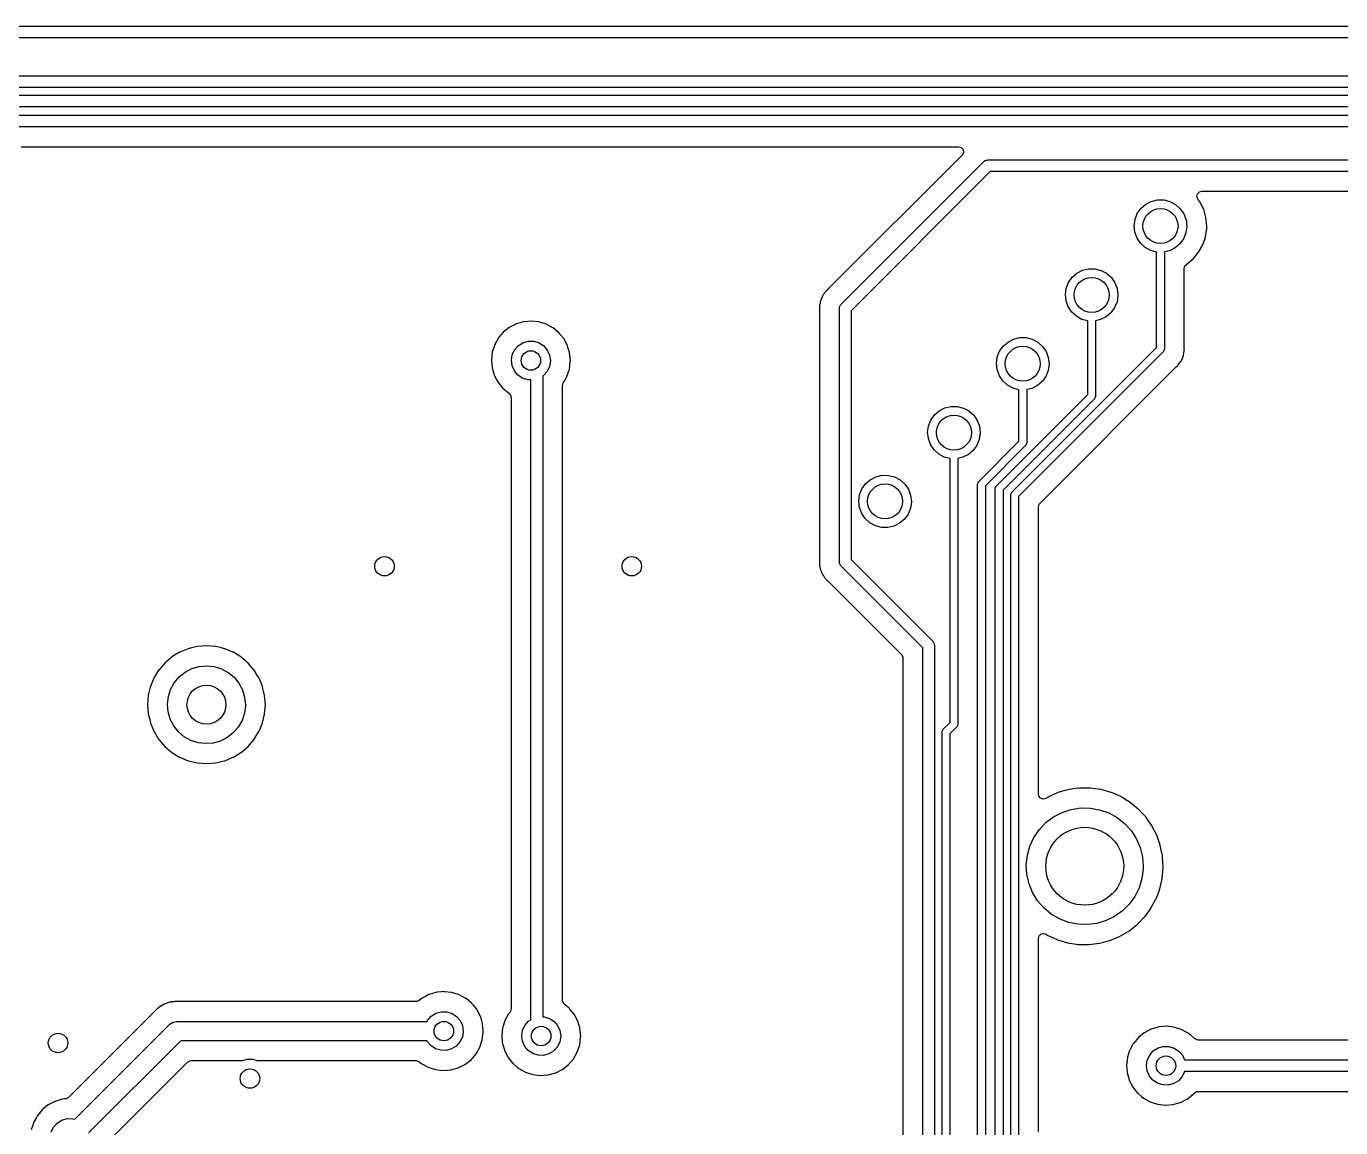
# Model space of a CAD drawing. Extents: x 123 to 292, y -246 to -33.
# Drawn here: x 150.06 to 183.81, y -61.66 to -33.38 of the extents above; entities that cross this region are included whole.
import ezdxf

# ---------------------------------------------------------------- set-up
doc = ezdxf.new("R2010")
doc.units = 0
doc.layers.add('BLACK', color=7, linetype='CONTINUOUS')

msp = doc.modelspace()

# ---------------------------------------------------------------- linework, layer by layer
at = {"layer": 'BLACK', "linetype": 'CONTINUOUS'}
for p, q in [((128.016, -33.378), (281.94, -33.378)), ((281.878, -33.678), (128.078, -33.678)), ((129.286, -34.648), (279.527, -34.648)), ((279.465, -34.948), (129.348, -34.948)), ((145.316, -35.1475), (266.184, -35.1475)), ((266.121, -35.4475), (145.379, -35.4475)), ((149.606, -35.664), (238.506, -35.664)), ((193.474, -35.964), (149.668, -35.964)), ((149.931, -36.4725), (174.001, -36.4725)), ((174.09, -36.6876), (170.68, -40.0974)), ((174.001, -36.4725), (174.069, -36.4925)), ((174.069, -36.4925), (174.116, -36.5462)), ((174.096, -36.681), (174.09, -36.6876)), ((174.126, -36.6164), (174.096, -36.681)), ((174.116, -36.5462), (174.126, -36.6164)), ((170.982, -40.515), (174.646, -36.8509)), ((174.814, -37.107), (171.238, -40.6832)), ((174.646, -36.8509), (174.663, -36.8411)), ((174.663, -36.8411), (174.677, -36.8271)), ((174.677, -36.8271), (174.696, -36.822)), ((174.696, -36.822), (174.713, -36.8121)), ((174.713, -36.8121), (174.733, -36.8121)), ((174.733, -36.8121), (174.752, -36.807)), ((174.752, -36.807), (190.159, -36.807)), ((190.097, -37.107), (174.814, -37.107)), ((180.12, -37.7503), (180.135, -37.681)), ((180.144, -37.8169), (180.12, -37.7503)), ((180.135, -37.681), (180.185, -37.6308)), ((180.185, -37.6308), (180.245, -37.6155)), ((180.245, -37.6155), (189.834, -37.6155)), ((178.589, -38.1895), (178.682, -38.0568)), ((178.682, -38.0568), (178.804, -37.9502)), ((178.804, -37.9502), (178.948, -37.8758)), ((178.948, -37.8758), (179.106, -37.8379)), ((179.106, -37.8379), (179.268, -37.8388)), ((179.268, -37.8388), (179.425, -37.8783)), ((179.425, -37.8783), (179.569, -37.9542)), ((179.569, -37.9542), (179.69, -38.0621)), ((179.69, -38.0621), (179.782, -38.1957)), ((180.197, -37.8874), (180.144, -37.8169)), ((180.293, -38.0825), (180.197, -37.8874)), ((180.352, -38.2918), (180.293, -38.0825)), ((178.509, -38.5014), (178.53, -38.3406)), ((178.53, -38.3406), (178.589, -38.1895)), ((179.782, -38.1957), (179.839, -38.3474)), ((179.839, -38.3474), (179.859, -38.5084)), ((180.372, -38.5084), (180.352, -38.2918)), ((178.526, -38.6626), (178.509, -38.5014)), ((178.582, -38.8149), (178.526, -38.6626)), ((179.836, -38.6831), (179.775, -38.8336)), ((179.858, -38.5226), (179.836, -38.6831)), ((179.859, -38.5084), (179.858, -38.5226)), ((180.271, -38.9864), (180.337, -38.7914)), ((180.337, -38.7914), (180.339, -38.7859)), ((180.337, -38.7914), (180.337, -38.7914)), ((180.339, -38.7859), (180.37, -38.5706)), ((180.37, -38.5706), (180.372, -38.5084)), ((178.673, -38.9495), (178.582, -38.8149)), ((178.792, -39.0587), (178.673, -38.9495)), ((178.935, -39.136), (178.792, -39.0587)), ((179.084, -39.175), (178.935, -39.136)), ((179.412, -39.1435), (179.284, -39.173)), ((179.557, -39.0707), (179.412, -39.1435)), ((179.68, -38.9653), (179.557, -39.0707)), ((179.775, -38.8336), (179.68, -38.9653)), ((180.163, -39.1817), (180.269, -38.9919)), ((180.269, -38.9919), (180.271, -38.9864)), ((180.271, -38.9864), (180.271, -38.9864)), ((179.084, -41.6281), (179.084, -39.175)), ((179.284, -39.173), (179.284, -41.6695)), ((179.852, -39.4908), (179.857, -39.488)), ((179.857, -39.488), (180.024, -39.3489)), ((180.024, -39.3489), (180.163, -39.1817)), ((176.821, -39.9572), (176.914, -39.8245)), ((176.914, -39.8245), (177.036, -39.7179)), ((177.036, -39.7179), (177.18, -39.6435)), ((177.18, -39.6435), (177.338, -39.6057)), ((177.338, -39.6057), (177.5, -39.6065)), ((177.5, -39.6065), (177.658, -39.646)), ((177.658, -39.646), (177.801, -39.7219)), ((177.801, -39.7219), (177.922, -39.8298)), ((179.792, -39.5981), (179.812, -39.5299)), ((179.792, -41.6214), (179.792, -39.5981)), ((179.812, -39.5299), (179.848, -39.4959)), ((179.847, -39.4941), (179.852, -39.4908)), ((179.848, -39.4959), (179.847, -39.4941)), ((170.616, -40.1613), (170.614, -40.1642)), ((170.659, -40.1154), (170.616, -40.1613)), ((170.665, -40.1097), (170.659, -40.1154)), ((170.659, -40.1154), (170.659, -40.1154)), ((170.672, -40.1054), (170.665, -40.1097)), ((170.68, -40.0974), (170.672, -40.1054)), ((170.672, -40.1054), (170.672, -40.1054)), ((176.741, -40.2691), (176.762, -40.1083)), ((176.762, -40.1083), (176.821, -39.9572)), ((177.922, -39.8298), (178.014, -39.9635)), ((178.014, -39.9635), (178.071, -40.1152)), ((178.071, -40.1152), (178.091, -40.2762)), ((170.441, -40.4931), (170.429, -40.5379)), ((170.443, -40.4815), (170.441, -40.4931)), ((170.447, -40.4564), (170.443, -40.4815)), ((170.451, -40.4359), (170.447, -40.4564)), ((170.459, -40.4162), (170.451, -40.4359)), ((170.465, -40.3975), (170.459, -40.4162)), ((170.471, -40.3767), (170.465, -40.3975)), ((170.493, -40.3363), (170.471, -40.3767)), ((170.498, -40.3256), (170.493, -40.3363)), ((170.513, -40.2905), (170.498, -40.3256)), ((170.517, -40.2832), (170.513, -40.2905)), ((170.513, -40.2905), (170.513, -40.2905)), ((170.525, -40.273), (170.517, -40.2832)), ((170.53, -40.2663), (170.525, -40.273)), ((170.541, -40.2497), (170.53, -40.2663)), ((170.547, -40.2379), (170.541, -40.2497)), ((170.551, -40.2309), (170.547, -40.2379)), ((170.547, -40.2379), (170.547, -40.2379)), ((170.583, -40.1973), (170.551, -40.2309)), ((170.59, -40.1882), (170.583, -40.1973)), ((170.593, -40.1847), (170.59, -40.1882)), ((170.614, -40.1642), (170.593, -40.1847)), ((176.759, -40.4303), (176.741, -40.2691)), ((176.814, -40.5827), (176.759, -40.4303)), ((178.068, -40.4509), (178.007, -40.6014)), ((178.091, -40.2903), (178.068, -40.4509)), ((178.091, -40.2762), (178.091, -40.2903)), ((170.428, -40.579), (170.425, -40.6002)), ((170.425, -40.6002), (170.425, -40.6081)), ((170.425, -40.6081), (170.429, -40.6462)), ((170.429, -40.5593), (170.428, -40.579)), ((170.429, -40.5379), (170.429, -40.5593)), ((170.429, -40.6462), (170.429, -40.6581)), ((170.429, -40.6581), (170.429, -47.0539)), ((170.938, -40.6211), (170.943, -40.602)), ((170.938, -47.1359), (170.938, -40.6211)), ((170.943, -40.5822), (170.953, -40.5651)), ((170.943, -40.602), (170.943, -40.5822)), ((170.953, -40.5651), (170.958, -40.5461)), ((170.958, -40.5461), (170.972, -40.5321)), ((170.972, -40.5321), (170.982, -40.515)), ((171.238, -40.6832), (171.238, -47.0738)), ((176.905, -40.7173), (176.814, -40.5827)), ((177.025, -40.8264), (176.905, -40.7173)), ((177.167, -40.9038), (177.025, -40.8264)), ((177.789, -40.8384), (177.644, -40.9113)), ((177.913, -40.7331), (177.789, -40.8384)), ((178.007, -40.6014), (177.913, -40.7331)), ((162.462, -41.1128), (162.308, -41.2368)), ((162.541, -41.0715), (162.462, -41.1128)), ((162.632, -41.0241), (162.541, -41.0715)), ((162.638, -41.0212), (162.632, -41.0241)), ((162.632, -41.0241), (162.632, -41.0241)), ((162.739, -40.9913), (162.638, -41.0212)), ((162.821, -40.9671), (162.739, -40.9913)), ((162.827, -40.9654), (162.821, -40.9671)), ((162.821, -40.9671), (162.821, -40.9671)), ((162.833, -40.9648), (162.827, -40.9654)), ((162.942, -40.955), (162.833, -40.9648)), ((162.833, -40.9648), (162.833, -40.9648)), ((163.024, -40.9474), (162.942, -40.955)), ((163.03, -40.9481), (163.024, -40.9474)), ((163.215, -40.9675), (163.03, -40.9481)), ((163.03, -40.9481), (163.03, -40.9481)), ((163.221, -40.9681), (163.215, -40.9675)), ((163.215, -40.9675), (163.215, -40.9675)), ((163.41, -41.0266), (163.221, -40.9681)), ((163.584, -41.1207), (163.41, -41.0266)), ((163.589, -41.1246), (163.584, -41.1207)), ((163.73, -41.2415), (163.589, -41.1246)), ((163.589, -41.1246), (163.589, -41.1246)), ((177.316, -40.9428), (177.167, -40.9038)), ((177.316, -42.8308), (177.316, -40.9428)), ((177.644, -40.9113), (177.516, -40.9408)), ((177.516, -40.9408), (177.516, -42.8723)), ((162.145, -41.4543), (162.086, -41.5616)), ((162.178, -41.3937), (162.145, -41.4543)), ((162.181, -41.3883), (162.178, -41.3937)), ((162.178, -41.3937), (162.178, -41.3937)), ((162.308, -41.2368), (162.181, -41.3883)), ((162.693, -41.58), (162.813, -41.5044)), ((162.813, -41.5044), (162.949, -41.4654)), ((162.949, -41.4654), (163.091, -41.4663)), ((163.091, -41.4663), (163.227, -41.5069)), ((163.227, -41.5069), (163.346, -41.584)), ((163.736, -41.2467), (163.73, -41.2415)), ((163.74, -41.2515), (163.736, -41.2467)), ((163.773, -41.292), (163.74, -41.2515)), ((163.74, -41.2515), (163.74, -41.2515)), ((163.861, -41.4), (163.773, -41.292)), ((163.954, -41.5746), (163.861, -41.4)), ((175.146, -41.5923), (175.269, -41.4857)), ((175.269, -41.4857), (175.413, -41.4113)), ((175.413, -41.4113), (175.57, -41.3734)), ((175.57, -41.3734), (175.733, -41.3743)), ((175.733, -41.3743), (175.89, -41.4138)), ((175.89, -41.4138), (176.033, -41.4897)), ((176.033, -41.4897), (176.154, -41.5976)), ((162.026, -41.7501), (162.004, -41.9467)), ((162.074, -41.5986), (162.026, -41.7501)), ((162.084, -41.5675), (162.074, -41.5986)), ((162.086, -41.5616), (162.084, -41.5675)), ((162.084, -41.5675), (162.084, -41.5675)), ((162.517, -41.9547), (162.539, -41.8146)), ((162.539, -41.8146), (162.599, -41.6863)), ((162.599, -41.6863), (162.693, -41.58)), ((163.346, -41.584), (163.438, -41.6914)), ((163.438, -41.6914), (163.497, -41.8205)), ((163.497, -41.8205), (163.517, -41.9608)), ((163.97, -41.6272), (163.954, -41.5746)), ((164.005, -41.7425), (163.97, -41.6272)), ((164.011, -41.764), (164.005, -41.7425)), ((164.031, -41.9608), (164.011, -41.764)), ((174.994, -41.8761), (175.053, -41.725)), ((175.053, -41.725), (175.146, -41.5923)), ((175.369, -45.3428), (179.084, -41.6281)), ((179.254, -41.7402), (175.539, -45.455)), ((176.154, -41.5976), (176.246, -41.7312)), ((176.246, -41.7312), (176.303, -41.883)), ((179.258, -41.733), (179.254, -41.7402)), ((179.264, -41.7283), (179.258, -41.733)), ((179.272, -41.706), (179.264, -41.7283)), ((179.282, -41.6851), (179.272, -41.706)), ((179.284, -41.6695), (179.281, -41.6772)), ((179.281, -41.6772), (179.282, -41.6851)), ((179.721, -41.9608), (179.773, -41.836)), ((179.773, -41.836), (179.776, -41.8283)), ((179.776, -41.8283), (179.786, -41.7562)), ((179.786, -41.7562), (179.792, -41.7094)), ((179.793, -41.6378), (179.792, -41.6214)), ((179.792, -41.7094), (179.796, -41.6777)), ((179.792, -41.7094), (179.792, -41.7094)), ((179.797, -41.6695), (179.793, -41.6378)), ((179.796, -41.6777), (179.797, -41.6695)), ((162.004, -41.9467), (162.006, -41.9682)), ((162.006, -41.9682), (162.02, -42.1338)), ((162.02, -42.1338), (162.02, -42.1437)), ((162.02, -42.1437), (162.032, -42.1853)), ((162.032, -42.1853), (162.064, -42.2972)), ((162.536, -42.0953), (162.517, -41.9547)), ((162.593, -42.225), (162.536, -42.0953)), ((163.494, -42.1128), (163.432, -42.2404)), ((163.517, -41.973), (163.494, -42.1128)), ((163.517, -41.9608), (163.517, -41.973)), ((163.943, -42.373), (164.005, -42.1853)), ((164.005, -42.1853), (164.03, -41.9891)), ((164.03, -41.9891), (164.031, -41.9608)), ((174.973, -42.0369), (174.994, -41.8761)), ((174.991, -42.1981), (174.973, -42.0369)), ((176.085, -45.6287), (179.58, -42.1338)), ((176.323, -42.0581), (176.3, -42.2187)), ((176.303, -41.883), (176.323, -42.044)), ((176.323, -42.044), (176.323, -42.0581)), ((179.58, -42.1338), (179.592, -42.1229)), ((179.592, -42.1229), (179.611, -42.1085)), ((179.611, -42.1085), (179.617, -42.1035)), ((179.617, -42.1035), (179.642, -42.0716)), ((179.642, -42.0716), (179.715, -41.9764)), ((179.642, -42.0716), (179.642, -42.0716)), ((179.715, -41.9764), (179.721, -41.9608)), ((179.715, -41.9764), (179.715, -41.9764)), ((162.064, -42.2972), (162.075, -42.3338)), ((162.075, -42.3338), (162.084, -42.3517)), ((162.084, -42.3517), (162.144, -42.4677)), ((162.144, -42.4677), (162.165, -42.5098)), ((162.165, -42.5098), (162.288, -42.6648)), ((162.684, -42.3335), (162.593, -42.225)), ((162.802, -42.4121), (162.684, -42.3335)), ((162.937, -42.4544), (162.802, -42.4121)), ((163.02, -42.4559), (162.937, -42.4544)), ((163.02, -58.8896), (163.02, -42.4559)), ((163.337, -42.3455), (163.32, -42.3559)), ((163.32, -42.3559), (163.32, -58.8143)), ((163.432, -42.2404), (163.337, -42.3455)), ((163.845, -42.5449), (163.896, -42.456)), ((163.896, -42.456), (163.943, -42.373)), ((175.047, -42.3504), (174.991, -42.1981)), ((175.137, -42.485), (175.047, -42.3504)), ((175.257, -42.5942), (175.137, -42.485)), ((176.145, -42.5009), (176.022, -42.6062)), ((176.239, -42.3692), (176.145, -42.5009)), ((176.3, -42.2187), (176.239, -42.3692)), ((162.288, -42.6648), (162.293, -42.6687)), ((162.293, -42.6687), (162.293, -42.6687)), ((162.293, -42.6687), (162.299, -42.6743)), ((162.299, -42.6743), (162.439, -42.7929)), ((162.439, -42.7929), (162.447, -42.7973)), ((162.447, -42.7973), (162.448, -42.7983)), ((162.448, -42.7983), (162.449, -42.7995)), ((162.449, -42.7995), (162.449, -42.7998)), ((162.449, -42.7998), (162.496, -42.8479)), ((162.496, -42.8479), (162.511, -42.9072)), ((163.828, -42.6082), (163.848, -42.5463)), ((163.828, -58.3921), (163.828, -42.6082)), ((163.848, -42.5463), (163.845, -42.5449)), ((174.969, -45.1774), (177.316, -42.8308)), ((175.399, -42.6716), (175.257, -42.5942)), ((175.548, -42.7105), (175.399, -42.6716)), ((175.548, -44.0336), (175.548, -42.7105)), ((175.877, -42.6791), (175.748, -42.7085)), ((175.748, -42.7085), (175.748, -44.075)), ((176.022, -42.6062), (175.877, -42.6791)), ((162.511, -42.9072), (162.511, -58.6134)), ((173.501, -43.2535), (173.645, -43.1791)), ((173.645, -43.1791), (173.803, -43.1412)), ((173.803, -43.1412), (173.965, -43.1421)), ((173.965, -43.1421), (174.122, -43.1816)), ((174.122, -43.1816), (174.265, -43.2575)), ((177.486, -42.943), (175.14, -45.2895)), ((177.49, -42.9358), (177.486, -42.943)), ((177.497, -42.931), (177.49, -42.9358)), ((177.504, -42.9088), (177.497, -42.931)), ((177.515, -42.8879), (177.504, -42.9088)), ((177.516, -42.8723), (177.513, -42.8799)), ((177.513, -42.8799), (177.515, -42.8879)), ((173.226, -43.6439), (173.285, -43.4928)), ((173.285, -43.4928), (173.379, -43.3601)), ((173.379, -43.3601), (173.501, -43.2535)), ((174.265, -43.2575), (174.387, -43.3654)), ((174.387, -43.3654), (174.478, -43.499)), ((174.478, -43.499), (174.536, -43.6507)), ((173.205, -43.8047), (173.226, -43.6439)), ((173.223, -43.9659), (173.205, -43.8047)), ((174.555, -43.8259), (174.532, -43.9864)), ((174.536, -43.6507), (174.555, -43.8117)), ((174.555, -43.8117), (174.555, -43.8259)), ((173.279, -44.1182), (173.223, -43.9659)), ((173.369, -44.2528), (173.279, -44.1182)), ((174.472, -44.1369), (174.377, -44.2686)), ((174.532, -43.9864), (174.472, -44.1369)), ((174.517, -45.0643), (175.548, -44.0336)), ((175.719, -44.1458), (174.688, -45.1765)), ((175.722, -44.1386), (175.719, -44.1458)), ((175.729, -44.1338), (175.722, -44.1386)), ((175.736, -44.1115), (175.729, -44.1338)), ((175.747, -44.0907), (175.736, -44.1115)), ((175.748, -44.075), (175.745, -44.0827)), ((175.745, -44.0827), (175.747, -44.0907)), ((173.489, -44.362), (173.369, -44.2528)), ((173.632, -44.4393), (173.489, -44.362)), ((173.78, -44.4783), (173.632, -44.4393)), ((173.78, -51.2587), (173.78, -44.4783)), ((174.109, -44.4468), (173.98, -44.4763)), ((173.98, -44.4763), (173.98, -51.3001)), ((174.254, -44.374), (174.109, -44.4468)), ((174.377, -44.2686), (174.254, -44.374)), ((171.518, -45.2605), (171.611, -45.1278)), ((171.611, -45.1278), (171.733, -45.0212)), ((171.733, -45.0212), (171.877, -44.9468)), ((171.877, -44.9468), (172.035, -44.909)), ((172.035, -44.909), (172.197, -44.9098)), ((172.197, -44.9098), (172.354, -44.9493)), ((172.354, -44.9493), (172.498, -45.0252)), ((172.498, -45.0252), (172.619, -45.1331)), ((172.619, -45.1331), (172.711, -45.2668)), ((174.488, -45.135), (174.49, -45.1274)), ((174.488, -67.7443), (174.488, -45.135)), ((174.489, -45.1194), (174.5, -45.0985)), ((174.49, -45.1274), (174.489, -45.1194)), ((174.5, -45.0985), (174.507, -45.0763)), ((174.507, -45.0763), (174.514, -45.0715)), ((174.514, -45.0715), (174.517, -45.0643)), ((174.688, -45.1765), (174.688, -67.7857)), ((174.941, -45.2324), (174.952, -45.2116)), ((174.952, -45.2116), (174.959, -45.1893)), ((174.959, -45.1893), (174.966, -45.1845)), ((174.966, -45.1845), (174.969, -45.1774)), ((171.437, -45.5724), (171.459, -45.4116)), ((171.459, -45.4116), (171.518, -45.2605)), ((172.711, -45.2668), (172.768, -45.4185)), ((172.768, -45.4185), (172.787, -45.5795)), ((174.94, -45.2481), (174.942, -45.2404)), ((174.94, -69.2543), (174.94, -45.2481)), ((174.942, -45.2404), (174.941, -45.2324)), ((175.14, -45.2895), (175.14, -69.2958)), ((175.339, -45.4135), (175.342, -45.4059)), ((175.339, -69.4198), (175.339, -45.4135)), ((175.341, -45.3979), (175.351, -45.377)), ((175.342, -45.4059), (175.341, -45.3979)), ((175.351, -45.377), (175.359, -45.3548)), ((175.359, -45.3548), (175.365, -45.35)), ((175.365, -45.35), (175.369, -45.3428)), ((175.539, -45.455), (175.539, -69.4612)), ((171.455, -45.7336), (171.437, -45.5724)), ((171.511, -45.886), (171.455, -45.7336)), ((171.601, -46.0206), (171.511, -45.886)), ((172.764, -45.7542), (172.704, -45.9047)), ((172.787, -45.5936), (172.764, -45.7542)), ((172.787, -45.5795), (172.787, -45.5936)), ((176.048, -45.7178), (176.068, -45.6497)), ((176.048, -53.0985), (176.048, -45.7178)), ((176.068, -45.6497), (176.085, -45.6287)), ((171.721, -46.1297), (171.601, -46.0206)), ((171.864, -46.2071), (171.721, -46.1297)), ((172.021, -46.2483), (171.864, -46.2071)), ((172.341, -46.2146), (172.183, -46.2508)), ((172.486, -46.1417), (172.341, -46.2146)), ((172.609, -46.0364), (172.486, -46.1417)), ((172.704, -45.9047), (172.609, -46.0364)), ((172.183, -46.2508), (172.021, -46.2483)), ((170.429, -47.0657), (170.427, -47.0735)), ((170.427, -47.0735), (170.429, -47.1394)), ((170.429, -47.0539), (170.429, -47.0657)), ((170.429, -47.1394), (170.429, -47.1443)), ((170.429, -47.1443), (170.429, -47.1483)), ((170.429, -47.1483), (170.429, -47.1774)), ((170.429, -47.1774), (170.43, -47.1818)), ((170.43, -47.1818), (170.431, -47.1936)), ((170.431, -47.1936), (170.432, -47.2398)), ((170.432, -47.2398), (170.435, -47.2474)), ((170.435, -47.2474), (170.435, -47.2474)), ((170.435, -47.2474), (170.438, -47.2603)), ((170.943, -47.155), (170.938, -47.1359)), ((170.943, -47.1748), (170.943, -47.155)), ((170.953, -47.1919), (170.943, -47.1748)), ((170.958, -47.2109), (170.953, -47.1919)), ((170.972, -47.2249), (170.958, -47.2109)), ((170.982, -47.242), (170.972, -47.2249)), ((173.078, -49.3381), (170.982, -47.242)), ((171.238, -47.0738), (173.334, -49.1699)), ((170.438, -47.2603), (170.442, -47.2797)), ((170.442, -47.2797), (170.445, -47.301)), ((170.445, -47.301), (170.448, -47.3084)), ((170.448, -47.3084), (170.448, -47.3084)), ((170.448, -47.3084), (170.462, -47.3439)), ((170.462, -47.3439), (170.466, -47.3552)), ((170.466, -47.3552), (170.479, -47.3995)), ((170.479, -47.3995), (170.49, -47.418)), ((170.49, -47.418), (170.498, -47.4357)), ((170.498, -47.4357), (170.506, -47.4557)), ((170.506, -47.4557), (170.529, -47.4864)), ((170.529, -47.4864), (170.533, -47.4931)), ((170.533, -47.4931), (170.54, -47.503)), ((170.54, -47.503), (170.559, -47.5359)), ((170.559, -47.5359), (170.559, -47.5359)), ((170.559, -47.5359), (170.563, -47.5427)), ((170.563, -47.5427), (170.579, -47.5579)), ((170.579, -47.5579), (170.591, -47.5729)), ((170.591, -47.5729), (170.604, -47.5903)), ((170.604, -47.5903), (170.615, -47.5995)), ((170.615, -47.5995), (170.64, -47.6197)), ((170.64, -47.6197), (170.648, -47.6277)), ((170.648, -47.6277), (172.533, -49.5119)), ((173.334, -49.1699), (173.344, -49.187)), ((173.344, -49.187), (173.358, -49.201)), ((173.358, -49.201), (173.363, -49.2201)), ((173.363, -49.2201), (173.373, -49.2372)), ((173.373, -49.2372), (173.373, -49.2569)), ((173.373, -49.2569), (173.378, -49.276)), ((173.378, -49.276), (173.378, -69.342)), ((153.797, -49.5758), (153.616, -49.73)), ((153.801, -49.5732), (153.797, -49.5758)), ((153.995, -49.4543), (153.801, -49.5732)), ((153.801, -49.5732), (153.801, -49.5732)), ((153.999, -49.4518), (153.995, -49.4543)), ((154.004, -49.4499), (153.999, -49.4518)), ((154.214, -49.3628), (154.004, -49.4499)), ((154.004, -49.4499), (154.004, -49.4499)), ((154.218, -49.3609), (154.214, -49.3628)), ((154.214, -49.3628), (154.214, -49.3628)), ((154.299, -49.3416), (154.218, -49.3609)), ((154.444, -49.3066), (154.299, -49.3416)), ((154.449, -49.3055), (154.444, -49.3066)), ((154.444, -49.3066), (154.444, -49.3066)), ((154.686, -49.2868), (154.449, -49.3055)), ((154.923, -49.3055), (154.686, -49.2868)), ((154.928, -49.3066), (154.923, -49.3055)), ((155.073, -49.3416), (154.928, -49.3066)), ((154.928, -49.3066), (154.928, -49.3066)), ((155.154, -49.3609), (155.073, -49.3416)), ((155.158, -49.3628), (155.154, -49.3609)), ((155.368, -49.4499), (155.158, -49.3628)), ((155.158, -49.3628), (155.158, -49.3628)), ((155.373, -49.4518), (155.368, -49.4499)), ((155.368, -49.4499), (155.368, -49.4499)), ((155.377, -49.4543), (155.373, -49.4518)), ((155.571, -49.5732), (155.377, -49.4543)), ((155.575, -49.5758), (155.571, -49.5732)), ((155.571, -49.5732), (155.571, -49.5732)), ((155.756, -49.73), (155.575, -49.5758)), ((172.533, -49.5119), (172.567, -49.5742)), ((172.567, -49.5742), (172.57, -49.6009)), ((172.57, -49.6009), (172.57, -69.017)), ((173.078, -69.2799), (173.078, -49.3381)), ((153.459, -49.9148), (153.373, -50.0561)), ((153.462, -49.9106), (153.459, -49.9148)), ((153.459, -49.9148), (153.459, -49.9148)), ((153.616, -49.73), (153.462, -49.9106)), ((154.138, -49.9632), (154.311, -49.8728)), ((154.311, -49.8728), (154.499, -49.8177)), ((154.499, -49.8177), (154.693, -49.8)), ((154.693, -49.8), (154.887, -49.8204)), ((154.887, -49.8204), (155.074, -49.8781)), ((155.074, -49.8781), (155.245, -49.971)), ((155.91, -49.9106), (155.756, -49.73)), ((155.913, -49.9148), (155.91, -49.9106)), ((155.999, -50.0561), (155.913, -49.9148)), ((155.913, -49.9148), (155.913, -49.9148)), ((153.336, -50.1176), (153.257, -50.3077)), ((153.338, -50.113), (153.336, -50.1176)), ((153.336, -50.1176), (153.336, -50.1176)), ((153.373, -50.0561), (153.338, -50.113)), ((153.767, -50.4061), (153.861, -50.235)), ((153.861, -50.235), (153.986, -50.0855)), ((153.986, -50.0855), (154.138, -49.9632)), ((155.245, -49.971), (155.396, -50.0954)), ((155.396, -50.0954), (155.519, -50.2466)), ((155.519, -50.2466), (155.611, -50.4189)), ((156.034, -50.113), (155.999, -50.0561)), ((156.036, -50.1176), (156.034, -50.113)), ((156.115, -50.3077), (156.036, -50.1176)), ((156.036, -50.1176), (156.036, -50.1176)), ((153.191, -50.5633), (153.173, -50.8)), ((153.194, -50.5532), (153.191, -50.5633)), ((153.234, -50.3873), (153.194, -50.5532)), ((153.247, -50.3324), (153.234, -50.3873)), ((153.257, -50.3077), (153.247, -50.3324)), ((153.686, -50.786), (153.708, -50.5921)), ((153.708, -50.5921), (153.767, -50.4061)), ((155.611, -50.4189), (155.667, -50.6058)), ((155.667, -50.6058), (155.686, -50.8)), ((156.125, -50.3324), (156.115, -50.3077)), ((156.138, -50.3873), (156.125, -50.3324)), ((156.178, -50.5532), (156.138, -50.3873)), ((156.181, -50.5633), (156.178, -50.5532)), ((156.199, -50.8), (156.181, -50.5633)), ((153.173, -50.8), (153.191, -51.0367)), ((153.702, -50.9805), (153.686, -50.786)), ((155.686, -50.8279), (155.661, -51.0215)), ((155.686, -50.8), (155.686, -50.8279)), ((156.181, -51.0367), (156.199, -50.8)), ((153.191, -51.0367), (153.193, -51.0415)), ((153.193, -51.0415), (153.193, -51.0415)), ((153.193, -51.0415), (153.22, -51.1561)), ((153.22, -51.1561), (153.247, -51.2676)), ((153.247, -51.2676), (153.249, -51.2722)), ((153.249, -51.2722), (153.249, -51.2722)), ((153.249, -51.2722), (153.325, -51.4573)), ((153.756, -51.1681), (153.702, -50.9805)), ((153.845, -51.3417), (153.756, -51.1681)), ((155.6, -51.2067), (155.503, -51.3764)), ((155.661, -51.0215), (155.6, -51.2067)), ((156.047, -51.4573), (156.123, -51.2722)), ((156.123, -51.2722), (156.125, -51.2676)), ((156.123, -51.2722), (156.123, -51.2722)), ((156.125, -51.2676), (156.152, -51.1561)), ((156.152, -51.1561), (156.179, -51.0415)), ((156.179, -51.0415), (156.181, -51.0367)), ((156.179, -51.0415), (156.179, -51.0415)), ((173.607, -51.4321), (173.78, -51.2587)), ((173.98, -51.3001), (173.978, -51.3078)), ((153.325, -51.4573), (153.338, -51.487)), ((153.338, -51.487), (153.34, -51.4912)), ((153.34, -51.4912), (153.459, -51.6852)), ((153.967, -51.4947), (153.845, -51.3417)), ((154.115, -51.6211), (153.967, -51.4947)), ((154.286, -51.7164), (154.115, -51.6211)), ((155.376, -51.5242), (155.222, -51.6443)), ((155.503, -51.3764), (155.376, -51.5242)), ((155.913, -51.6852), (156.032, -51.4912)), ((156.032, -51.4912), (156.034, -51.487)), ((156.034, -51.487), (156.047, -51.4573)), ((173.578, -51.5028), (173.58, -51.4951)), ((173.578, -69.4868), (173.578, -51.5028)), ((173.579, -51.4872), (173.589, -51.4663)), ((173.58, -51.4951), (173.579, -51.4872)), ((173.589, -51.4663), (173.597, -51.444)), ((173.597, -51.444), (173.603, -51.4393)), ((173.603, -51.4393), (173.607, -51.4321)), ((173.951, -51.3708), (173.778, -51.5442)), ((173.778, -51.5442), (173.778, -69.5282)), ((173.955, -51.3636), (173.951, -51.3708)), ((173.961, -51.3589), (173.955, -51.3636)), ((173.968, -51.3366), (173.961, -51.3589)), ((173.979, -51.3158), (173.968, -51.3366)), ((173.978, -51.3078), (173.979, -51.3158)), ((153.459, -51.6852), (153.459, -51.6852)), ((153.459, -51.6852), (153.462, -51.6894)), ((153.462, -51.6894), (153.616, -51.87)), ((153.616, -51.87), (153.797, -52.0242)), ((154.471, -51.7767), (154.286, -51.7164)), ((154.665, -51.7998), (154.471, -51.7767)), ((154.86, -51.7848), (154.665, -51.7998)), ((155.048, -51.7323), (154.86, -51.7848)), ((155.222, -51.6443), (155.048, -51.7323)), ((155.575, -52.0242), (155.756, -51.87)), ((155.756, -51.87), (155.91, -51.6894)), ((155.91, -51.6894), (155.913, -51.6852)), ((155.913, -51.6852), (155.913, -51.6852)), ((153.797, -52.0242), (153.801, -52.0268)), ((153.801, -52.0268), (153.801, -52.0268)), ((153.801, -52.0268), (153.991, -52.1435)), ((153.991, -52.1435), (153.999, -52.1482)), ((153.999, -52.1482), (154.004, -52.1501)), ((154.004, -52.1501), (154.004, -52.1501)), ((154.004, -52.1501), (154.214, -52.2372)), ((154.214, -52.2372), (154.218, -52.2391)), ((154.218, -52.2391), (154.271, -52.2517)), ((154.271, -52.2517), (154.444, -52.2934)), ((154.444, -52.2934), (154.444, -52.2934)), ((154.444, -52.2934), (154.449, -52.2945)), ((154.449, -52.2945), (154.686, -52.3132)), ((154.686, -52.3132), (154.923, -52.2945)), ((154.923, -52.2945), (154.928, -52.2934)), ((154.928, -52.2934), (155.101, -52.2517)), ((154.928, -52.2934), (154.928, -52.2934)), ((155.101, -52.2517), (155.154, -52.2391)), ((155.154, -52.2391), (155.158, -52.2372)), ((155.158, -52.2372), (155.368, -52.1501)), ((155.368, -52.1501), (155.373, -52.1482)), ((155.368, -52.1501), (155.368, -52.1501)), ((155.373, -52.1482), (155.381, -52.1435)), ((155.381, -52.1435), (155.571, -52.0268)), ((155.571, -52.0268), (155.575, -52.0242)), ((155.571, -52.0268), (155.571, -52.0268)), ((176.837, -52.9763), (176.772, -52.9941)), ((176.841, -52.9752), (176.837, -52.9763)), ((176.837, -52.9763), (176.837, -52.9763)), ((177.007, -52.9533), (176.841, -52.9752)), ((177.108, -52.94), (177.007, -52.9533)), ((177.113, -52.9395), (177.108, -52.94)), ((177.108, -52.94), (177.108, -52.94)), ((177.117, -52.9395), (177.113, -52.9395)), ((177.243, -52.9401), (177.117, -52.9395)), ((177.117, -52.9395), (177.117, -52.9395)), ((177.386, -52.9409), (177.243, -52.9401)), ((177.442, -52.9488), (177.386, -52.9409)), ((177.653, -52.9789), (177.442, -52.9488)), ((177.658, -52.9795), (177.653, -52.9789)), ((177.653, -52.9789), (177.653, -52.9789)), ((177.921, -53.0545), (177.658, -52.9795)), ((176.058, -53.1471), (176.048, -53.0985)), ((176.102, -53.2022), (176.058, -53.1471)), ((176.17, -53.2244), (176.102, -53.2022)), ((176.239, -53.2066), (176.17, -53.2244)), ((176.296, -53.1725), (176.239, -53.2066)), ((176.325, -53.1549), (176.296, -53.1725)), ((176.329, -53.1532), (176.325, -53.1549)), ((176.573, -53.0491), (176.329, -53.1532)), ((176.329, -53.1532), (176.329, -53.1532)), ((176.577, -53.0475), (176.573, -53.0491)), ((176.772, -52.9941), (176.577, -53.0475)), ((177.925, -53.0562), (177.921, -53.0545)), ((178.163, -53.1607), (177.925, -53.0562)), ((177.925, -53.0562), (177.925, -53.0562)), ((178.172, -53.1646), (178.163, -53.1607)), ((178.405, -53.3077), (178.172, -53.1646)), ((178.408, -53.3104), (178.405, -53.3077)), ((178.614, -53.4784), (178.408, -53.3104)), ((176.44, -53.6794), (176.658, -53.5659)), ((176.658, -53.5659), (176.891, -53.4895)), ((176.891, -53.4895), (177.134, -53.4523)), ((177.134, -53.4523), (177.38, -53.4553)), ((177.38, -53.4553), (177.622, -53.4984)), ((177.622, -53.4984), (177.854, -53.5805)), ((177.854, -53.5805), (178.069, -53.6993)), ((178.617, -53.4811), (178.614, -53.4784)), ((178.614, -53.4784), (178.614, -53.4784)), ((178.62, -53.4843), (178.617, -53.4811)), ((178.695, -53.565), (178.62, -53.4843)), ((178.62, -53.4843), (178.62, -53.4843)), ((178.804, -53.6817), (178.695, -53.565)), ((176.073, -54.0047), (176.243, -53.827)), ((176.243, -53.827), (176.44, -53.6794)), ((178.069, -53.6993), (178.262, -53.8516)), ((178.262, -53.8516), (178.427, -54.0335)), ((178.827, -53.7158), (178.804, -53.6817)), ((178.955, -53.8974), (178.827, -53.7158)), ((178.961, -53.9058), (178.955, -53.8974)), ((178.963, -53.9096), (178.961, -53.9058)), ((179.037, -54.0523), (178.963, -53.9096)), ((178.963, -53.9096), (178.963, -53.9096)), ((175.831, -54.4307), (175.935, -54.2078)), ((175.935, -54.2078), (176.073, -54.0047)), ((178.427, -54.0335), (178.561, -54.2398)), ((178.561, -54.2398), (178.659, -54.4653)), ((179.087, -54.1491), (179.037, -54.0523)), ((179.178, -54.4073), (179.087, -54.1491)), ((175.739, -54.912), (175.766, -54.6676)), ((175.766, -54.6676), (175.831, -54.4307)), ((178.659, -54.4653), (178.719, -54.7037)), ((179.179, -54.4115), (179.178, -54.4073)), ((179.227, -54.6431), (179.179, -54.4115)), ((179.234, -54.6754), (179.227, -54.6431)), ((179.234, -54.6797), (179.234, -54.6754)), ((175.754, -55.1574), (175.739, -54.912)), ((178.719, -54.7037), (178.739, -54.9487)), ((178.739, -54.9487), (178.737, -55.0219)), ((179.228, -55.2588), (179.251, -54.9933)), ((179.247, -54.8795), (179.234, -54.6797)), ((179.234, -54.6797), (179.234, -54.6797)), ((179.252, -54.9487), (179.247, -54.8795)), ((179.251, -54.9933), (179.252, -54.9908)), ((179.251, -54.9933), (179.251, -54.9933)), ((179.252, -54.9512), (179.252, -54.9487)), ((179.252, -54.9652), (179.252, -54.9512)), ((179.252, -54.9512), (179.252, -54.9512)), ((179.252, -54.9908), (179.252, -54.9652)), ((175.808, -55.3972), (175.754, -55.1574)), ((178.705, -55.2657), (178.634, -55.5009)), ((178.737, -55.0219), (178.705, -55.2657)), ((179.199, -55.386), (179.226, -55.2678)), ((179.226, -55.2678), (179.227, -55.2636)), ((179.226, -55.2678), (179.226, -55.2678)), ((179.227, -55.2636), (179.228, -55.2588)), ((175.9, -55.625), (175.808, -55.3972)), ((176.029, -55.8346), (175.9, -55.625)), ((178.634, -55.5009), (178.525, -55.7212)), ((179.069, -55.7867), (179.13, -55.6273)), ((179.13, -55.6273), (179.165, -55.5346)), ((179.165, -55.5346), (179.166, -55.5305)), ((179.165, -55.5346), (179.165, -55.5346)), ((179.166, -55.5305), (179.199, -55.386)), ((176.189, -56.0204), (176.029, -55.8346)), ((176.379, -56.1774), (176.189, -56.0204)), ((178.381, -55.9209), (178.207, -56.0944)), ((178.525, -55.7212), (178.381, -55.9209)), ((178.939, -56.0274), (178.981, -55.9501)), ((178.981, -55.9501), (179.067, -55.7905)), ((179.067, -55.7905), (179.069, -55.7867)), ((179.067, -55.7905), (179.067, -55.7905)), ((176.591, -56.3014), (176.379, -56.1774)), ((176.82, -56.3891), (176.591, -56.3014)), ((177.786, -56.3453), (177.551, -56.4159)), ((178.007, -56.2371), (177.786, -56.3453)), ((178.207, -56.0944), (178.007, -56.2371)), ((178.629, -56.4009), (178.774, -56.2512)), ((178.774, -56.2512), (178.777, -56.2481)), ((178.777, -56.2481), (178.779, -56.2447)), ((178.779, -56.2447), (178.936, -56.0309)), ((178.779, -56.2447), (178.779, -56.2447)), ((178.936, -56.0309), (178.939, -56.0274)), ((176.068, -56.7322), (176.122, -56.6857)), ((176.122, -56.6857), (176.192, -56.6756)), ((176.192, -56.6756), (176.241, -56.6936)), ((176.241, -56.6936), (176.288, -56.7229)), ((177.061, -56.4381), (176.82, -56.3891)), ((177.307, -56.4471), (177.061, -56.4381)), ((177.551, -56.4159), (177.307, -56.4471)), ((178.134, -56.7519), (178.371, -56.6137)), ((178.371, -56.6137), (178.586, -56.4448)), ((178.586, -56.4448), (178.629, -56.4009)), ((176.048, -56.8003), (176.068, -56.7322)), ((176.048, -61.7573), (176.048, -56.8003)), ((176.288, -56.7229), (176.356, -56.7536)), ((176.356, -56.7536), (176.533, -56.8338)), ((176.533, -56.8338), (176.533, -56.8338)), ((176.533, -56.8338), (176.537, -56.8356)), ((176.537, -56.8356), (176.541, -56.8368)), ((176.541, -56.8368), (176.541, -56.8368)), ((176.541, -56.8368), (176.796, -56.9122)), ((176.796, -56.9122), (176.796, -56.9122)), ((176.796, -56.9122), (176.8, -56.9134)), ((176.8, -56.9134), (176.804, -56.914)), ((176.804, -56.914), (176.804, -56.914)), ((176.804, -56.914), (177.066, -56.9542)), ((177.066, -56.9542), (177.066, -56.9542)), ((177.066, -56.9542), (177.071, -56.9548)), ((177.071, -56.9548), (177.21, -56.957)), ((177.21, -56.957), (177.34, -56.959)), ((177.34, -56.959), (177.34, -56.959)), ((177.34, -56.959), (177.344, -56.9591)), ((177.344, -56.9591), (177.616, -56.9262)), ((177.616, -56.9262), (177.881, -56.8567)), ((177.881, -56.8567), (177.885, -56.8551)), ((177.885, -56.8551), (178.025, -56.7973)), ((177.885, -56.8551), (177.885, -56.8551)), ((178.025, -56.7973), (178.134, -56.7519)), ((160.222, -58.3379), (160.15, -58.3957)), ((160.227, -58.334), (160.222, -58.3379)), ((160.222, -58.3379), (160.222, -58.3379)), ((160.31, -58.2906), (160.227, -58.334)), ((160.397, -58.2453), (160.31, -58.2906)), ((160.402, -58.2424), (160.397, -58.2453)), ((160.397, -58.2453), (160.397, -58.2453)), ((160.517, -58.2088), (160.402, -58.2424)), ((160.586, -58.1883), (160.517, -58.2088)), ((160.592, -58.1866), (160.586, -58.1883)), ((160.586, -58.1883), (160.586, -58.1883)), ((160.598, -58.186), (160.592, -58.1866)), ((160.718, -58.1751), (160.598, -58.186)), ((160.598, -58.186), (160.598, -58.186)), ((160.789, -58.1686), (160.718, -58.1751)), ((160.795, -58.1693), (160.789, -58.1686)), ((160.98, -58.1887), (160.795, -58.1693)), ((160.795, -58.1693), (160.795, -58.1693)), ((160.986, -58.1893), (160.98, -58.1887)), ((160.98, -58.1887), (160.98, -58.1887)), ((161.175, -58.2478), (160.986, -58.1893)), ((161.349, -58.3419), (161.175, -58.2478)), ((161.353, -58.3458), (161.349, -58.3419)), ((161.496, -58.464), (161.353, -58.3458)), ((161.353, -58.3458), (161.353, -58.3458)), ((153.378, -58.6548), (151.147, -60.8862)), ((153.381, -58.6524), (153.378, -58.6548)), ((153.415, -58.6164), (153.381, -58.6524)), ((153.434, -58.5961), (153.415, -58.6164)), ((153.44, -58.5921), (153.434, -58.5961)), ((153.444, -58.5894), (153.44, -58.5921)), ((153.446, -58.5868), (153.444, -58.5894)), ((153.447, -58.5868), (153.446, -58.5868)), ((153.451, -58.5831), (153.447, -58.5868)), ((153.455, -58.5794), (153.451, -58.5831)), ((153.451, -58.5831), (153.451, -58.5831)), ((153.46, -58.5765), (153.455, -58.5794)), ((153.517, -58.5415), (153.46, -58.5765)), ((153.46, -58.5765), (153.46, -58.5765)), ((153.521, -58.5392), (153.517, -58.5415)), ((153.582, -58.4992), (153.521, -58.5392)), ((153.589, -58.4967), (153.582, -58.4992)), ((153.594, -58.4939), (153.589, -58.4967)), ((153.6, -58.4914), (153.594, -58.4939)), ((153.606, -58.4876), (153.6, -58.4914)), ((153.676, -58.4651), (153.606, -58.4876)), ((153.68, -58.4637), (153.676, -58.4651)), ((153.741, -58.4413), (153.68, -58.4637)), ((153.748, -58.4388), (153.741, -58.4413)), ((153.741, -58.4413), (153.741, -58.4413)), ((153.756, -58.438), (153.748, -58.4388)), ((153.761, -58.4366), (153.756, -58.438)), ((153.767, -58.4354), (153.761, -58.4366)), ((153.774, -58.4331), (153.767, -58.4354)), ((153.782, -58.4325), (153.774, -58.4331)), ((153.825, -58.429), (153.782, -58.4325)), ((153.782, -58.4325), (153.782, -58.4325)), ((153.847, -58.4272), (153.825, -58.429)), ((153.851, -58.4268), (153.847, -58.4272)), ((153.863, -58.4254), (153.851, -58.4268)), ((153.876, -58.4239), (153.863, -58.4254)), ((153.88, -58.4235), (153.876, -58.4239)), ((153.876, -58.4239), (153.876, -58.4239)), ((153.888, -58.4235), (153.88, -58.4235)), ((153.898, -58.4231), (153.888, -58.4235)), ((153.943, -58.4194), (153.898, -58.4231)), ((153.951, -58.4188), (153.943, -58.4194)), ((153.943, -58.4194), (153.943, -58.4194)), ((153.958, -58.4199), (153.951, -58.4188)), ((153.972, -58.4221), (153.958, -58.4199)), ((153.958, -58.4199), (153.958, -58.4199)), ((153.991, -58.4235), (153.972, -58.4221)), ((160.071, -58.4235), (153.991, -58.4235)), ((160.085, -58.4228), (160.071, -58.4235)), ((160.15, -58.3957), (160.085, -58.4228)), ((160.458, -58.8012), (160.578, -58.7256)), ((160.578, -58.7256), (160.714, -58.6866)), ((160.714, -58.6866), (160.856, -58.6875)), ((160.856, -58.6875), (160.992, -58.7281)), ((161.501, -58.4679), (161.496, -58.464)), ((161.505, -58.4727), (161.501, -58.4679)), ((161.54, -58.5159), (161.505, -58.4727)), ((161.505, -58.4727), (161.505, -58.4727)), ((161.626, -58.6212), (161.54, -58.5159)), ((161.719, -58.7958), (161.626, -58.6212)), ((162.482, -58.6944), (162.45, -58.7318)), ((162.491, -58.6816), (162.482, -58.6944)), ((162.511, -58.6134), (162.491, -58.6816)), ((163.834, -58.4304), (163.828, -58.3921)), ((163.874, -58.4892), (163.834, -58.4304)), ((164.002, -58.5949), (163.874, -58.4892)), ((164.005, -58.5997), (164.002, -58.5949)), ((164.019, -58.6164), (164.005, -58.5997)), ((164.005, -58.5997), (164.005, -58.5997)), ((164.127, -58.7482), (164.019, -58.6164)), ((151.306, -61.4461), (153.747, -59.0052)), ((153.747, -59.0052), (153.828, -58.951)), ((153.747, -59.0052), (153.747, -59.0052)), ((153.828, -58.951), (153.924, -58.932)), ((153.924, -58.932), (153.924, -58.932)), ((153.924, -58.932), (160.353, -58.932)), ((160.353, -58.932), (160.364, -58.9075)), ((160.364, -58.9075), (160.458, -58.8012)), ((160.992, -58.7281), (161.111, -58.8052)), ((161.111, -58.8052), (161.203, -58.9126)), ((161.203, -58.9126), (161.262, -59.0417)), ((161.262, -59.0417), (161.282, -59.182)), ((161.721, -58.8017), (161.719, -58.7958)), ((161.756, -58.9174), (161.721, -58.8017)), ((161.776, -58.9852), (161.756, -58.9174)), ((161.795, -59.182), (161.776, -58.9852)), ((162.349, -58.9157), (162.297, -59.0801)), ((162.351, -58.9098), (162.349, -58.9157)), ((162.349, -58.9157), (162.349, -58.9157)), ((162.446, -58.7365), (162.351, -58.9098)), ((162.45, -58.7318), (162.446, -58.7365)), ((162.45, -58.7318), (162.45, -58.7318)), ((162.804, -59.1628), (162.865, -59.0345)), ((162.865, -59.0345), (162.958, -58.9282)), ((162.958, -58.9282), (163.02, -58.8896)), ((163.32, -58.8143), (163.356, -58.8145)), ((163.356, -58.8145), (163.492, -58.8551)), ((163.492, -58.8551), (163.611, -58.9322)), ((163.611, -58.9322), (163.704, -59.0396)), ((163.704, -59.0396), (163.762, -59.1687)), ((164.219, -58.9228), (164.127, -58.7482)), ((164.221, -58.9287), (164.219, -58.9228)), ((164.27, -59.0905), (164.221, -58.9287)), ((179.331, -59.0576), (179.249, -59.0652)), ((179.337, -59.0583), (179.331, -59.0576)), ((179.522, -59.0777), (179.337, -59.0583)), ((179.337, -59.0583), (179.337, -59.0583)), ((161.258, -59.334), (161.197, -59.4616)), ((161.282, -59.1942), (161.258, -59.334)), ((161.282, -59.182), (161.282, -59.1942)), ((161.77, -59.4065), (161.795, -59.2103)), ((161.795, -59.2103), (161.795, -59.182)), ((162.291, -59.0983), (162.269, -59.2949)), ((162.269, -59.2949), (162.27, -59.301)), ((162.27, -59.301), (162.284, -59.4706)), ((162.297, -59.0801), (162.291, -59.0983)), ((162.783, -59.3029), (162.804, -59.1628)), ((162.801, -59.4435), (162.783, -59.3029)), ((163.782, -59.3212), (163.759, -59.461)), ((163.762, -59.1687), (163.782, -59.309)), ((163.782, -59.309), (163.782, -59.3212)), ((164.277, -59.1122), (164.27, -59.0905)), ((164.271, -59.5335), (164.295, -59.3373)), ((164.296, -59.309), (164.277, -59.1122)), ((164.295, -59.3373), (164.296, -59.309)), ((178.615, -59.347), (178.488, -59.4985)), ((178.769, -59.223), (178.615, -59.347)), ((178.88, -59.1649), (178.769, -59.223)), ((178.939, -59.1343), (178.88, -59.1649)), ((178.944, -59.1314), (178.939, -59.1343)), ((178.939, -59.1343), (178.939, -59.1343)), ((179.03, -59.1063), (178.944, -59.1314)), ((179.128, -59.0773), (179.03, -59.1063)), ((179.134, -59.0756), (179.128, -59.0773)), ((179.128, -59.0773), (179.128, -59.0773)), ((179.14, -59.075), (179.134, -59.0756)), ((179.249, -59.0652), (179.14, -59.075)), ((179.14, -59.075), (179.14, -59.075)), ((179.528, -59.0783), (179.522, -59.0777)), ((179.522, -59.0777), (179.522, -59.0777)), ((179.717, -59.1368), (179.528, -59.0783)), ((179.891, -59.2309), (179.717, -59.1368)), ((179.895, -59.2348), (179.891, -59.2309)), ((179.961, -59.2887), (179.895, -59.2348)), ((179.895, -59.2348), (179.895, -59.2348)), ((180.043, -59.3569), (179.961, -59.2887)), ((180.047, -59.3617), (180.043, -59.3569)), ((180.051, -59.3661), (180.047, -59.3617)), ((180.047, -59.3617), (180.047, -59.3617)), ((180.08, -59.3925), (180.051, -59.3661)), ((180.148, -59.4125), (180.08, -59.3925)), ((154.028, -59.432), (151.662, -61.7971)), ((160.351, -59.432), (154.028, -59.432)), ((160.358, -59.4462), (160.351, -59.432)), ((160.449, -59.5547), (160.358, -59.4462)), ((160.567, -59.6333), (160.449, -59.5547)), ((160.702, -59.6756), (160.567, -59.6333)), ((160.844, -59.6782), (160.702, -59.6756)), ((160.981, -59.6409), (160.844, -59.6782)), ((161.101, -59.5667), (160.981, -59.6409)), ((161.197, -59.4616), (161.101, -59.5667)), ((161.61, -59.7661), (161.708, -59.5942)), ((161.708, -59.5942), (161.77, -59.4065)), ((162.284, -59.4706), (162.286, -59.4919)), ((162.286, -59.4919), (162.296, -59.5274)), ((162.296, -59.5274), (162.336, -59.6666)), ((162.336, -59.6666), (162.34, -59.682)), ((162.34, -59.682), (162.431, -59.858)), ((162.858, -59.5732), (162.801, -59.4435)), ((162.949, -59.6817), (162.858, -59.5732)), ((163.067, -59.7603), (162.949, -59.6817)), ((163.602, -59.6937), (163.481, -59.7679)), ((163.697, -59.5886), (163.602, -59.6937)), ((163.759, -59.461), (163.697, -59.5886)), ((164.111, -59.8931), (164.208, -59.7212)), ((164.208, -59.7212), (164.271, -59.5335)), ((178.391, -59.6777), (178.335, -59.8544)), ((178.393, -59.6718), (178.391, -59.6777)), ((178.391, -59.6777), (178.391, -59.6777)), ((178.42, -59.6218), (178.393, -59.6718)), ((178.485, -59.5039), (178.42, -59.6218)), ((178.488, -59.4985), (178.485, -59.5039)), ((178.485, -59.5039), (178.485, -59.5039)), ((178.906, -59.7965), (179, -59.6902)), ((179, -59.6902), (179.12, -59.6146)), ((179.12, -59.6146), (179.256, -59.5756)), ((179.256, -59.5756), (179.398, -59.5765)), ((179.398, -59.5765), (179.534, -59.6171)), ((179.534, -59.6171), (179.653, -59.6942)), ((179.653, -59.6942), (179.745, -59.8016)), ((183.991, -59.4125), (180.148, -59.4125)), ((152.22, -61.9589), (154.201, -59.9774)), ((154.201, -59.9774), (154.264, -59.9434)), ((154.264, -59.9434), (154.29, -59.9405)), ((154.29, -59.9405), (155.614, -59.9405)), ((155.614, -59.9405), (155.736, -59.9058)), ((155.736, -59.9058), (155.878, -59.9067)), ((155.878, -59.9067), (155.991, -59.9405)), ((155.991, -59.9405), (160.071, -59.9405)), ((160.071, -59.9405), (160.139, -59.9605)), ((160.139, -59.9605), (160.152, -59.9705)), ((160.152, -59.9705), (160.204, -60.0141)), ((160.204, -60.0141), (160.376, -60.1106)), ((161.154, -60.124), (161.319, -60.0404)), ((161.319, -60.0404), (161.325, -60.0376)), ((161.319, -60.0404), (161.319, -60.0404)), ((161.325, -60.0376), (161.481, -59.9159)), ((161.481, -59.9159), (161.61, -59.7661)), ((162.431, -59.858), (162.554, -60.013)), ((162.554, -60.013), (162.558, -60.0169)), ((162.558, -60.0169), (162.558, -60.0169)), ((162.558, -60.0169), (162.671, -60.1125)), ((163.203, -59.8026), (163.067, -59.7603)), ((163.344, -59.8052), (163.203, -59.8026)), ((163.481, -59.7679), (163.344, -59.8052)), ((163.825, -60.1646), (163.981, -60.0429)), ((163.981, -60.0429), (164.111, -59.8931)), ((178.333, -59.8603), (178.311, -60.0569)), ((178.311, -60.0569), (178.311, -60.063)), ((178.311, -60.063), (178.326, -60.2354)), ((178.335, -59.8544), (178.333, -59.8603)), ((178.824, -60.0649), (178.846, -59.9248)), ((178.842, -60.2055), (178.824, -60.0649)), ((178.846, -59.9248), (178.906, -59.7965)), ((179.745, -59.8016), (179.8, -59.921)), ((179.8, -59.921), (248.366, -59.921)), ((160.376, -60.1106), (160.564, -60.1717)), ((160.564, -60.1717), (160.761, -60.1952)), ((160.761, -60.1952), (160.767, -60.1947)), ((160.767, -60.1947), (160.952, -60.1805)), ((160.767, -60.1947), (160.767, -60.1947)), ((160.952, -60.1805), (160.958, -60.18)), ((160.952, -60.1805), (160.952, -60.1805)), ((160.958, -60.18), (161.148, -60.1268)), ((161.148, -60.1268), (161.154, -60.124)), ((161.154, -60.124), (161.154, -60.124)), ((162.671, -60.1125), (162.704, -60.1411)), ((162.704, -60.1411), (162.877, -60.2376)), ((162.877, -60.2376), (163.065, -60.2987)), ((163.065, -60.2987), (163.261, -60.3222)), ((163.261, -60.3222), (163.267, -60.3217)), ((163.267, -60.3217), (163.452, -60.3075)), ((163.267, -60.3217), (163.267, -60.3217)), ((163.452, -60.3075), (163.458, -60.307)), ((163.452, -60.3075), (163.452, -60.3075)), ((163.458, -60.307), (163.649, -60.2538)), ((163.649, -60.2538), (163.654, -60.251)), ((163.654, -60.251), (163.82, -60.1674)), ((163.654, -60.251), (163.654, -60.251)), ((163.82, -60.1674), (163.825, -60.1646)), ((163.82, -60.1674), (163.82, -60.1674)), ((178.326, -60.2354), (178.327, -60.2539)), ((178.327, -60.2539), (178.342, -60.307)), ((178.342, -60.307), (178.377, -60.4279)), ((178.9, -60.3352), (178.842, -60.2055)), ((178.991, -60.4437), (178.9, -60.3352)), ((179.739, -60.3506), (179.643, -60.4557)), ((179.8, -60.223), (179.739, -60.3506)), ((179.801, -60.221), (179.8, -60.223)), ((248.408, -60.221), (179.801, -60.221)), ((178.377, -60.4279), (178.382, -60.444)), ((178.382, -60.444), (178.472, -60.62)), ((178.472, -60.62), (178.595, -60.775)), ((179.109, -60.5223), (178.991, -60.4437)), ((179.244, -60.5646), (179.109, -60.5223)), ((179.386, -60.5672), (179.244, -60.5646)), ((179.523, -60.5299), (179.386, -60.5672)), ((179.643, -60.4557), (179.523, -60.5299)), ((180.05, -60.7732), (180.11, -60.7347)), ((180.11, -60.7347), (180.146, -60.7295)), ((180.146, -60.7295), (236.697, -60.7295)), ((150.626, -61.0772), (150.472, -61.2012)), ((150.705, -61.0359), (150.626, -61.0772)), ((150.796, -60.9885), (150.705, -61.0359)), ((150.801, -60.9856), (150.796, -60.9885)), ((150.796, -60.9885), (150.796, -60.9885)), ((150.902, -60.9558), (150.801, -60.9856)), ((150.985, -60.9315), (150.902, -60.9558)), ((150.991, -60.9298), (150.985, -60.9315)), ((150.985, -60.9315), (150.985, -60.9315)), ((150.997, -60.9292), (150.991, -60.9298)), ((151.045, -60.9249), (150.997, -60.9292)), ((150.997, -60.9292), (150.997, -60.9292)), ((151.069, -60.9226), (151.045, -60.9249)), ((151.085, -60.9203), (151.069, -60.9226)), ((151.147, -60.8862), (151.085, -60.9203)), ((178.595, -60.775), (178.6, -60.7789)), ((178.6, -60.7789), (178.6, -60.7789)), ((178.6, -60.7789), (178.696, -60.8606)), ((178.696, -60.8606), (178.746, -60.9031)), ((178.746, -60.9031), (178.918, -60.9996)), ((178.918, -60.9996), (179.106, -61.0607)), ((179.106, -61.0607), (179.303, -61.0842)), ((179.303, -61.0842), (179.309, -61.0837)), ((179.309, -61.0837), (179.494, -61.0695)), ((179.309, -61.0837), (179.309, -61.0837)), ((179.494, -61.0695), (179.5, -61.069)), ((179.494, -61.0695), (179.494, -61.0695)), ((179.5, -61.069), (179.69, -61.0158)), ((179.69, -61.0158), (179.696, -61.013)), ((179.696, -61.013), (179.861, -60.9294)), ((179.696, -61.013), (179.696, -61.013)), ((179.861, -60.9294), (179.867, -60.9266)), ((179.861, -60.9294), (179.861, -60.9294)), ((179.867, -60.9266), (180.023, -60.8049)), ((180.023, -60.8049), (180.05, -60.7732)), ((150.32, -61.3982), (150.249, -61.526)), ((150.342, -61.3581), (150.32, -61.3982)), ((150.345, -61.3527), (150.342, -61.3581)), ((150.342, -61.3581), (150.342, -61.3581)), ((150.472, -61.2012), (150.345, -61.3527)), ((150.234, -61.5742), (150.19, -61.7145)), ((150.248, -61.5319), (150.234, -61.5742)), ((150.249, -61.526), (150.248, -61.5319)), ((150.248, -61.5319), (150.248, -61.5319)), ((150.703, -61.779), (150.763, -61.6507)), ((150.763, -61.6507), (150.857, -61.5444)), ((150.857, -61.5444), (150.977, -61.4688)), ((150.977, -61.4688), (151.113, -61.4298)), ((151.113, -61.4298), (151.255, -61.4307)), ((151.255, -61.4307), (151.306, -61.4461))]:
    msp.add_line(p, q, dxfattribs=at)
at = {"layer": 'BLACK'}
for centre, radius in [((179.184, -38.5084), 0.45), ((177.416, -40.2762), 0.45), ((163.017, -41.9608), 0.25), ((175.648, -42.044), 0.45), ((173.88, -43.8117), 0.45), ((172.112, -45.5795), 0.45), ((159.258, -47.244), 0.25), ((165.608, -47.244), 0.25), ((154.686, -50.8), 0.5), ((177.239, -54.9487), 1), ((160.782, -59.182), 0.25), ((163.282, -59.309), 0.25), ((150.876, -59.4868), 0.25), ((179.324, -60.071), 0.25), ((155.804, -60.4012), 0.25)]:
    msp.add_circle(centre, radius, dxfattribs=at)

doc.saveas('drawing.dxf')
